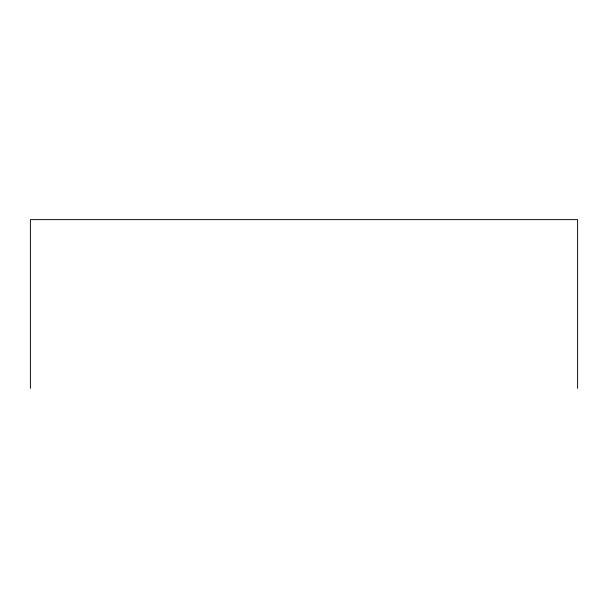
<?xml version="1.0" encoding="UTF-8"?>
<svg xmlns="http://www.w3.org/2000/svg" width="608" height="608" viewBox="0 0 608 608"><rect width="100%" height="100%" fill="white"/><g stroke="black" fill="none" stroke-linecap="round" stroke-linejoin="round"><path stroke-width="0.91" d="M577.6 388.375L577.6 219.625L30.4 219.625L30.4 388.375"/></g></svg>
